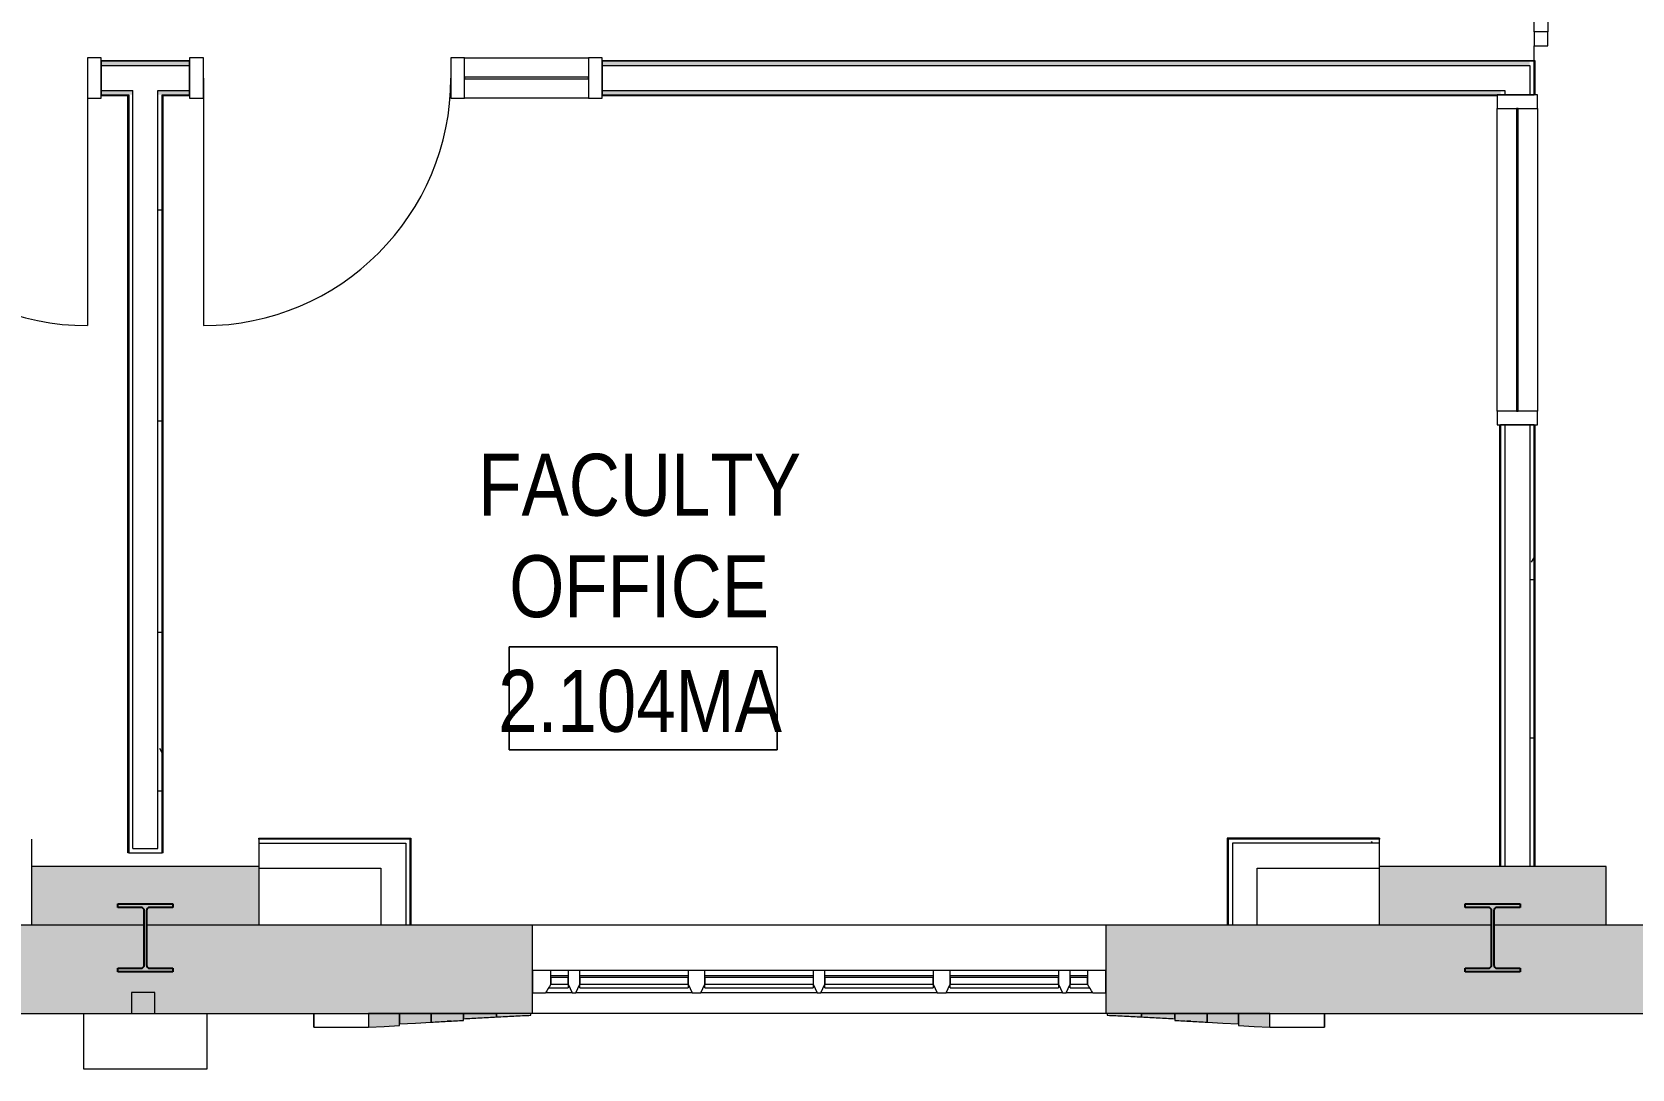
# Model space of a CAD drawing. Header units: inches. Extents: x -3598 to -1628, y -3458 to -206.
# Drawn here: x -2628.9 to -2396.1, y -969.7 to -819 of the extents above; entities that cross this region are included whole.
import ezdxf

# ---------------------------------------------------------------- set-up
doc = ezdxf.new("R2010")
doc.units = ezdxf.units.IN
doc.header["$MEASUREMENT"] = 0
for name, color, linetype, lineweight in [('A-AREA-IDEN', 2, 'Continuous', 9), ('A-DOOR', 31, 'Continuous', 13), ('A-FLOR', 192, 'Continuous', 13), ('A-GENM', 13, 'Continuous', 9), ('A-GLAZ-CURT', 52, 'Continuous', 13), ('A-GLAZ-CWMG', 51, 'Continuous', 13), ('A-WALL', 113, 'Continuous', 13), ('A-WALL-PATT', 111, 'Continuous', 13), ('I-WALL', 2, 'Continuous', 13), ('S-COLS', 52, 'Continuous', 13)]:
    doc.layers.add(name, color=color, linetype=linetype, lineweight=lineweight)
doc.styles.add('Arial Narrow', font='ARIALN.TTF', dxfattribs={"height": 9})
pattern_1 = [(0, (0, 0), (30.72, 7.68), [1.267, -21.773, 1.267, -21.773, -122.88]), (0, (0, 0), (30.72, 7.68), [-46.08, 1.267, -44.813, 1.267, -21.773, -53.76]), (0, (0, 0), (30.72, 7.68), [-115.2, 1.267, -14.093, 1.267, -37.133]), (120, (11.52, 3.84), (-22.011075, 22.7643), [1.267, -21.773, 1.267, -21.773, -122.88]), (120, (11.52, 3.84), (-22.011075, 22.7643), [-46.08, 1.267, -44.813, 1.267, -21.773, -53.76]), (120, (11.52, 3.84), (-22.011075, 22.7643), [-115.2, 1.267, -14.093, 1.267, -37.133]), (240, (15.36, 19.2), (-8.708925, -30.4443), [1.267, -21.773, 1.267, -21.773, -122.88]), (240, (15.36, 19.2), (-8.708925, -30.4443), [-46.08, 1.267, -44.813, 1.267, -21.773, -53.76]), (240, (15.36, 19.2), (-8.708925, -30.4443), [-115.2, 1.267, -14.093, 1.267, -37.133])]

# ---------------------------------------------------------------- blocks, each defined once
blk = doc.blocks.new('_STL - Column - W Shape - 2017v1 - W10x39-1573222-MEZZANINE - CAD')
at = {"layer": 'S-COLS'}
blk.add_hatch(color=130, dxfattribs=at).paths.add_polyline_path([(-4, -4.96), (3.99, -4.96), (3.99, -4.43), (0.66, -4.43), (0.31, -4.28), (0.16, -3.93), (0.16, 3.93), (0.31, 4.28), (0.66, 4.43), (3.99, 4.43), (3.99, 4.96), (-4, 4.96), (-4, 4.43), (-0.66, 4.43), (-0.31, 4.28), (-0.16, 3.93), (-0.16, -3.93), (-0.31, -4.28), (-0.66, -4.43), (-4, -4.43)], flags=0)
at = {"layer": 'S-COLS', "color": 253, "lineweight": 25}
for p, q in [((-4, 4.96), (3.99, 4.96)), ((-4, 4.43), (-4, 4.96)), ((3.99, 4.96), (3.99, 4.43)), ((-0.66, 4.43), (-4, 4.43)), ((-0.16, -3.93), (-0.16, 3.93)), ((0.16, 3.93), (0.16, -3.93)), ((3.99, 4.43), (0.66, 4.43)), ((-4, -4.96), (-4, -4.43)), ((-4, -4.43), (-0.66, -4.43)), ((0.66, -4.43), (3.99, -4.43)), ((3.99, -4.43), (3.99, -4.96)), ((3.99, -4.96), (-4, -4.96))]:
    blk.add_line(p, q, dxfattribs=at)
for centre, start, end in [((-0.66, 3.93), 360, 90), ((0.66, 3.93), 90, 180), ((-0.66, -3.93), 270, 360), ((0.66, -3.93), 180, 270)]:
    blk.add_arc(centre, 0.5, start, end, dxfattribs=at)
blk = doc.blocks.new('15830016-STRUCT_MARTINEZ-MOORE_CENTRAL_v2018_rvt-1-MEZZANINE - CAD')
at = {"color": 250, "lineweight": 13}
for p in [(-2612.4, -950.64), (-2416.4, -950.64)]:
    blk.add_blockref('_STL - Column - W Shape - 2017v1 - W10x39-1573222-MEZZANINE - CAD', p, dxfattribs=at)
blk = doc.blocks.new('ws121 - ws1-512051-MEZZANINE - CAD')
at = {"layer": 'A-WALL', "lineweight": 20}
h = blk.add_hatch(color=10, dxfattribs=at)
h.paths.add_polyline_path([(-2448.85, -963.64), (-2448.85, -961.64), (-2453.37, -961.64), (-2453.37, -963.39), (-2451.11, -963.52)], flags=0)
h.paths.add_polyline_path([(-2579.94, -963.64), (-2575.43, -963.39), (-2575.43, -961.64), (-2579.94, -961.64)], flags=0)
h = blk.add_hatch(color=10, dxfattribs=at)
h.paths.add_polyline_path([(-2453.37, -963.14), (-2453.37, -961.64), (-2457.96, -961.64), (-2457.96, -962.89), (-2455.67, -963.02)], flags=0)
h.paths.add_polyline_path([(-2575.43, -963.14), (-2570.83, -962.89), (-2570.83, -961.64), (-2575.43, -961.64)], flags=0)
h = blk.add_hatch(color=10, dxfattribs=at)
h.paths.add_polyline_path([(-2457.96, -962.89), (-2457.96, -961.64), (-2462.66, -961.64), (-2462.66, -962.64), (-2460.31, -962.76)], flags=0)
h.paths.add_polyline_path([(-2570.83, -962.89), (-2566.13, -962.64), (-2566.13, -961.64), (-2570.83, -961.64)], flags=0)
h = blk.add_hatch(color=10, dxfattribs=at)
h.paths.add_polyline_path([(-2462.66, -962.39), (-2462.66, -961.64), (-2467.48, -961.64), (-2467.48, -962.14), (-2465.07, -962.26)], flags=0)
h.paths.add_polyline_path([(-2566.13, -962.39), (-2561.31, -962.14), (-2561.31, -961.64), (-2566.13, -961.64)], flags=0)
h = blk.add_hatch(color=10, dxfattribs=at)
h.paths.add_polyline_path([(-2467.48, -962.14), (-2467.48, -961.64), (-2472.48, -961.64), (-2472.48, -961.89), (-2468.19, -962.11)], flags=0)
h.paths.add_polyline_path([(-2561.31, -962.14), (-2556.31, -961.89), (-2556.31, -961.64), (-2561.31, -961.64)], flags=0)
for p, q in [((-2587.9, -962.77), (-2587.9, -961.64)), ((-2587.9, -961.64), (-2587.9, -963.64)), ((-2587.9, -963.64), (-2587.9, -961.64)), ((-2575.43, -961.64), (-2579.94, -961.64)), ((-2579.94, -961.64), (-2579.94, -963.64)), ((-2575.43, -963.14), (-2575.43, -961.64)), ((-2570.83, -961.64), (-2575.43, -961.64)), ((-2575.43, -961.64), (-2575.43, -963.14)), ((-2575.43, -963.39), (-2575.43, -963.14)), ((-2570.83, -962.89), (-2570.83, -961.64)), ((-2566.13, -961.64), (-2570.83, -961.64)), ((-2570.83, -961.64), (-2570.83, -962.89)), ((-2567.9, -962.77), (-2568.48, -962.77)), ((-2566.13, -962.64), (-2566.13, -961.64)), ((-2561.31, -961.64), (-2566.13, -961.64)), ((-2566.13, -961.64), (-2566.13, -962.39)), ((-2561.31, -962.14), (-2561.31, -961.64)), ((-2556.31, -961.64), (-2561.31, -961.64)), ((-2561.31, -961.64), (-2561.31, -962.14)), ((-2556.31, -961.89), (-2556.31, -961.64)), ((-2472.48, -961.64), (-2472.48, -961.89)), ((-2467.48, -961.64), (-2472.48, -961.64)), ((-2467.48, -961.64), (-2467.48, -962.14)), ((-2462.66, -961.64), (-2467.48, -961.64)), ((-2467.48, -962.14), (-2467.48, -961.64)), ((-2462.66, -961.64), (-2462.66, -962.64)), ((-2457.96, -961.64), (-2462.66, -961.64)), ((-2462.66, -962.39), (-2462.66, -961.64)), ((-2460.31, -962.77), (-2460.9, -962.77)), ((-2457.96, -961.64), (-2457.96, -962.89)), ((-2453.37, -961.64), (-2457.96, -961.64)), ((-2457.96, -962.89), (-2457.96, -961.64)), ((-2453.37, -961.64), (-2453.37, -963.14)), ((-2448.85, -961.64), (-2453.37, -961.64)), ((-2453.37, -963.14), (-2453.37, -961.64)), ((-2453.37, -963.14), (-2453.37, -963.39)), ((-2448.85, -963.64), (-2448.85, -961.64)), ((-2440.9, -961.64), (-2440.9, -962.77)), ((-2440.9, -963.64), (-2440.9, -961.64)), ((-2440.9, -961.64), (-2440.9, -963.64)), ((-2587.9, -963.64), (-2579.94, -963.64)), ((-2448.85, -963.64), (-2440.9, -963.64))]:
    blk.add_line(p, q, dxfattribs=at)
at = {"layer": 'A-WALL', "lineweight": 20, "flags": 128}
for points in [[(-2579.94, -963.64), (-2577.68, -963.52), (-2575.43, -963.39)], [(-2575.43, -963.14), (-2573.13, -963.02), (-2570.83, -962.89)], [(-2457.96, -962.89), (-2455.67, -963.02), (-2453.37, -963.14)], [(-2453.37, -963.39), (-2451.11, -963.52), (-2448.85, -963.64)]]:
    blk.add_lwpolyline(points, dxfattribs=at)
at = {"layer": 'A-WALL', "lineweight": 20}
for points in [[(-2570.83, -962.89), (-2570.04, -962.85), (-2568.48, -962.76), (-2566.91, -962.68), (-2566.13, -962.64)], [(-2566.13, -962.39), (-2565.33, -962.35), (-2563.72, -962.26), (-2562.11, -962.18), (-2561.31, -962.14)], [(-2561.31, -962.14), (-2560.47, -962.1), (-2558.81, -962.01), (-2557.14, -961.93), (-2556.31, -961.89)], [(-2472.48, -961.89), (-2471.65, -961.93), (-2469.99, -962.01), (-2468.32, -962.1), (-2467.48, -962.14)], [(-2467.48, -962.14), (-2466.68, -962.18), (-2465.07, -962.26), (-2463.46, -962.35), (-2462.66, -962.39)], [(-2462.66, -962.64), (-2461.88, -962.68), (-2460.31, -962.76), (-2458.75, -962.85), (-2457.96, -962.89)]]:
    blk.add_open_spline(points, degree=3, dxfattribs=at)
blk = doc.blocks.new('System Panel - Winco Glass-V67-MEZZANINE - CAD')
at = {"layer": 'A-GLAZ-CURT', "lineweight": 20}
for p, q in [((4.72, 1), (2.2, 1)), ((2.2, 1), (2.2, 0)), ((2.2, 0), (4.72, 0)), ((4.72, 0), (4.72, 1))]:
    blk.add_line(p, q, dxfattribs=at)
blk = doc.blocks.new('System Panel - Winco Glass-V68-MEZZANINE - CAD')
at = {"layer": 'A-GLAZ-CURT', "lineweight": 20}
for p, q in [((7.89, 1), (-7.89, 1)), ((-7.89, 1), (-7.89, 0)), ((-7.89, 0), (7.89, 0)), ((7.89, 0), (7.89, 1))]:
    blk.add_line(p, q, dxfattribs=at)
blk = doc.blocks.new('System Panel - Winco Glass-V69-MEZZANINE - CAD')
at = {"layer": 'A-GLAZ-CURT', "lineweight": 20}
for p, q in [((7.89, 1), (-7.89, 1)), ((-7.89, 1), (-7.89, 0)), ((7.89, 0), (7.89, 1)), ((-7.89, 0), (7.89, 0))]:
    blk.add_line(p, q, dxfattribs=at)
blk = doc.blocks.new('System Panel - Winco Glass-V70-MEZZANINE - CAD')
at = {"layer": 'A-GLAZ-CURT', "lineweight": 20}
for p, q in [((7.89, 1), (-7.89, 1)), ((-7.89, 1), (-7.89, 0)), ((-7.89, 0), (7.89, 0)), ((7.89, 0), (7.89, 1))]:
    blk.add_line(p, q, dxfattribs=at)
blk = doc.blocks.new('System Panel - Winco Glass-V71-MEZZANINE - CAD')
at = {"layer": 'A-GLAZ-CURT', "lineweight": 20}
for p, q in [((7.89, 1), (-7.89, 1)), ((-7.89, 1), (-7.89, 0)), ((-7.89, 0), (7.89, 0)), ((7.89, 0), (7.89, 1))]:
    blk.add_line(p, q, dxfattribs=at)
blk = doc.blocks.new('System Panel - Winco Glass-V72-MEZZANINE - CAD')
at = {"layer": 'A-GLAZ-CURT', "lineweight": 20}
for p, q in [((-2.2, 1), (-4.72, 1)), ((-4.72, 1), (-4.72, 0)), ((-4.72, 0), (-2.2, 0)), ((-2.2, 0), (-2.2, 1))]:
    blk.add_line(p, q, dxfattribs=at)
blk = doc.blocks.new('Rectangular Mullion - Winco Accent Full_Left-Large-V73-MEZZANINE - CAD')
at = {"layer": 'A-GLAZ-CWMG', "lineweight": 20}
for p, q in [((-2472.68, -955.39), (-2475.36, -955.39)), ((-2475.36, -955.39), (-2475.36, -957.39)), ((-2472.68, -958.64), (-2472.68, -955.39)), ((-2474.6, -958.64), (-2472.68, -958.64))]:
    blk.add_line(p, q, dxfattribs=at)
blk.add_arc((-2819.88, -1169.09), 404.36, 31.3622, 31.5698, dxfattribs=at)
blk = doc.blocks.new('Rectangular Mullion - Winco Accent Full_Left-Large-V74-MEZZANINE - CAD')
at = {"layer": 'A-GLAZ-CWMG', "lineweight": 20}
for p, q in [((-2553.43, -955.39), (-2556.11, -955.39)), ((-2556.11, -955.39), (-2556.11, -958.64)), ((-2553.43, -957.39), (-2553.43, -955.39)), ((-2556.11, -958.64), (-2554.19, -958.64))]:
    blk.add_line(p, q, dxfattribs=at)
blk.add_arc((-2208.91, -1169.09), 404.36, 148.4302, 148.6378, dxfattribs=at)
blk = doc.blocks.new('Rectangular Mullion - Winco Accent Full_Right-Large-V75-MEZZANINE - CAD')
at = {"layer": 'A-GLAZ-CWMG', "lineweight": 9}
for p, q in [((-2479.57, -955.39), (-2495.34, -955.39)), ((-2478.99, -958.64), (-2495.93, -958.64))]:
    blk.add_line(p, q, dxfattribs=at)
blk = doc.blocks.new('Rectangular Mullion - Winco Accent Full_Right-Large-V76-MEZZANINE - CAD')
at = {"layer": 'A-GLAZ-CWMG', "lineweight": 9}
for p, q in [((-2475.36, -955.39), (-2477.89, -955.39)), ((-2474.6, -958.64), (-2478.47, -958.64))]:
    blk.add_line(p, q, dxfattribs=at)
blk = doc.blocks.new('Rectangular Mullion - Winco Accent Full_Right-Large-V77-MEZZANINE - CAD')
at = {"layer": 'A-GLAZ-CWMG', "lineweight": 9}
for p, q in [((-2533.45, -955.39), (-2549.22, -955.39)), ((-2532.86, -958.64), (-2549.8, -958.64))]:
    blk.add_line(p, q, dxfattribs=at)
blk = doc.blocks.new('Rectangular Mullion - Winco Accent Full_Right-Large-V78-MEZZANINE - CAD')
at = {"layer": 'A-GLAZ-CWMG', "lineweight": 9}
for p, q in [((-2550.91, -955.39), (-2553.43, -955.39)), ((-2550.32, -958.64), (-2554.19, -958.64))]:
    blk.add_line(p, q, dxfattribs=at)
blk = doc.blocks.new('Rectangular Mullion - Winco Accent Full-V79-MEZZANINE - CAD')
at = {"layer": 'A-GLAZ-CWMG', "lineweight": 20}
for p, q in [((-0.84, 0), (-0.26, 1.25)), ((-0.84, -2), (-0.84, 0)), ((-0.26, 1.25), (0.26, 1.25)), ((0.26, 1.25), (0.84, 0)), ((0.84, 0), (0.84, -2)), ((0.84, -2), (-0.84, -2))]:
    blk.add_line(p, q, dxfattribs=at)
blk = doc.blocks.new('Rectangular Mullion - Winco Accent Full-Large-V80-MEZZANINE - CAD')
at = {"layer": 'A-GLAZ-CWMG', "lineweight": 20}
for p, q in [((-1.22, 0), (-0.64, 1.25)), ((-1.22, -2), (-1.22, 0)), ((-0.64, 1.25), (0.64, 1.25)), ((0.64, 1.25), (1.22, 0)), ((1.22, 0), (1.22, -2)), ((1.22, -2), (-1.22, -2))]:
    blk.add_line(p, q, dxfattribs=at)
blk = doc.blocks.new('Rectangular Mullion - Winco Accent Full-V81-MEZZANINE - CAD')
at = {"layer": 'A-GLAZ-CWMG', "lineweight": 20}
for p, q in [((-0.84, 0), (-0.26, 1.25)), ((-0.84, -2), (-0.84, 0)), ((-0.26, 1.25), (0.26, 1.25)), ((0.26, 1.25), (0.84, 0)), ((0.84, 0), (0.84, -2)), ((0.84, -2), (-0.84, -2))]:
    blk.add_line(p, q, dxfattribs=at)
blk = doc.blocks.new('Rectangular Mullion - Winco Accent Full-Large-V82-MEZZANINE - CAD')
at = {"layer": 'A-GLAZ-CWMG', "lineweight": 20}
for p, q in [((-1.22, 0), (-0.64, 1.25)), ((-1.22, -2), (-1.22, 0)), ((-0.64, 1.25), (0.64, 1.25)), ((0.64, 1.25), (1.22, 0)), ((1.22, 0), (1.22, -2)), ((1.22, -2), (-1.22, -2))]:
    blk.add_line(p, q, dxfattribs=at)
blk = doc.blocks.new('Rectangular Mullion - Winco Accent Full-V83-MEZZANINE - CAD')
at = {"layer": 'A-GLAZ-CWMG', "lineweight": 20}
for p, q in [((-0.84, 0), (-0.26, 1.25)), ((-0.84, -2), (-0.84, 0)), ((-0.26, 1.25), (0.26, 1.25)), ((0.26, 1.25), (0.84, 0)), ((0.84, 0), (0.84, -2)), ((0.84, -2), (-0.84, -2))]:
    blk.add_line(p, q, dxfattribs=at)
blk = doc.blocks.new('Rectangular Mullion - Winco Accent Half-V84-MEZZANINE - CAD')
at = {"layer": 'A-GLAZ-CWMG', "lineweight": 9}
for p, q in [((-2479.57, -956.14), (-2495.34, -956.14)), ((-2495.34, -957.89), (-2495.34, -957.39)), ((-2495.34, -957.89), (-2479.57, -957.89)), ((-2479.57, -957.39), (-2479.57, -957.89))]:
    blk.add_line(p, q, dxfattribs=at)
blk = doc.blocks.new('Rectangular Mullion - Winco Accent Half-V85-MEZZANINE - CAD')
at = {"layer": 'A-GLAZ-CWMG', "lineweight": 9}
for p, q in [((-2475.36, -956.14), (-2477.89, -956.14)), ((-2477.89, -957.89), (-2477.89, -957.39)), ((-2477.89, -957.89), (-2475.06, -957.89))]:
    blk.add_line(p, q, dxfattribs=at)
blk = doc.blocks.new('Rectangular Mullion - Winco Accent Half-V86-MEZZANINE - CAD')
at = {"layer": 'A-GLAZ-CWMG', "lineweight": 9}
for p, q in [((-2550.91, -956.14), (-2553.43, -956.14)), ((-2553.73, -957.89), (-2550.91, -957.89)), ((-2550.91, -957.39), (-2550.91, -957.89))]:
    blk.add_line(p, q, dxfattribs=at)
blk = doc.blocks.new('Basic Wall _ B3-4 7_8_-BSALS - ___-3567867-MEZZANINE - CAD')
at = {"layer": 'I-WALL', "lineweight": 20}
blk.add_line((-2415.4, -876.08), (-2415.4, -940.27), dxfattribs=at)
blk = doc.blocks.new('Basic Wall _ B3-4 7_8_-BSALS - ___-3567866-MEZZANINE - CAD')
at = {"layer": 'I-WALL', "lineweight": 20}
for p, q in [((-2410.4, -823.2), (-2410.27, -823.08)), ((-2410.27, -823.08), (-2410.27, -828.08)), ((-2410.27, -876.08), (-2410.27, -940.27))]:
    blk.add_line(p, q, dxfattribs=at)
blk = doc.blocks.new('Basic Wall _ B3-4 7_8_-BSALS - ___-3567869-MEZZANINE - CAD')
at = {"layer": 'I-WALL', "lineweight": 20}
for p, q in [((-2618.83, -823.08), (-2605.96, -823.08)), ((-2545.96, -823.08), (-2410.27, -823.08)), ((-2410.27, -823.08), (-2410.4, -823.2))]:
    blk.add_line(p, q, dxfattribs=at)
blk = doc.blocks.new('Basic Wall _ B3-4 7_8_-BSALS - ___-3567868-MEZZANINE - CAD')
at = {"layer": 'I-WALL', "lineweight": 20}
for p, q in [((-2618.83, -828.2), (-2614.96, -828.2)), ((-2609.83, -828.2), (-2605.96, -828.2)), ((-2545.96, -828.2), (-2415.77, -828.2))]:
    blk.add_line(p, q, dxfattribs=at)
blk = doc.blocks.new('Basic Wall _ B3-4 7_8_-BSALS - ___-3567875-MEZZANINE - CAD')
at = {"layer": 'I-WALL', "lineweight": 20}
for p, q in [((-2614.96, -938.27), (-2614.96, -828.2)), ((-2614.83, -938.27), (-2614.96, -938.27))]:
    blk.add_line(p, q, dxfattribs=at)
blk = doc.blocks.new('Basic Wall _ B3-4 7_8_-BSALS - ___-3567874-MEZZANINE - CAD')
at = {"layer": 'I-WALL', "lineweight": 20}
for q in [(-2609.83, -828.2), (-2609.96, -938.27)]:
    blk.add_line((-2609.83, -938.27), q, dxfattribs=at)
blk = doc.blocks.new('Door-J1_4-Curtain_Wall-_only works in CW_-BSALS1 - Door-J1_4-Wide_Stile-BSALS 2-2172157-MEZZANINE - CAD')
at = {"layer": 'A-DOOR', "lineweight": 20}
blk.add_line((18, 0), (18, -36), dxfattribs=at)
at = {"layer": 'A-DOOR', "lineweight": 9}
blk.add_arc((18, 0), 36, 180, 270, dxfattribs=at)
blk = doc.blocks.new('Door-J1_4-Curtain_Wall-_only works in CW_-BSALS1 - Door-J1_4-Wide_Stile-BSALS 2-2172158-MEZZANINE - CAD')
at = {"layer": 'A-DOOR', "lineweight": 20}
blk.add_line((18, 0), (18, 36), dxfattribs=at)
at = {"layer": 'A-DOOR', "lineweight": 9}
blk.add_arc((18, 0), 36, 90, 180, dxfattribs=at)
blk = doc.blocks.new('Rectangular Mullion - 2 x 6 interior mullion-3182216-MEZZANINE - CAD')
at = {"layer": 'A-GLAZ-CWMG', "lineweight": 20}
for p, q in [((-2, 2.9375), (0, 2.9375)), ((-2, -2.9375), (-2, 2.9375)), ((0, 2.9375), (0, -2.9375)), ((0, -2.9375), (-2, -2.9375))]:
    blk.add_line(p, q, dxfattribs=at)
blk = doc.blocks.new('System Panel - interior glazed panels-383872-MEZZANINE - CAD')
at = {"layer": 'A-GLAZ-CURT', "lineweight": 20}
for p, q in [((9, 0.125), (-9, 0.125)), ((-9, 0.125), (-9, -0.125)), ((9, -0.125), (9, 0.125)), ((-9, -0.125), (9, -0.125))]:
    blk.add_line(p, q, dxfattribs=at)
blk = doc.blocks.new('Rectangular Mullion - 2 x 6 interior mullion-3183616-MEZZANINE - CAD')
at = {"layer": 'A-GLAZ-CWMG', "lineweight": 20}
for p, q in [((-2, 2.9375), (0, 2.9375)), ((-2, -2.9375), (-2, 2.9375)), ((0, 2.9375), (0, -2.9375)), ((0, -2.9375), (-2, -2.9375))]:
    blk.add_line(p, q, dxfattribs=at)
blk = doc.blocks.new('Rectangular Mullion - 2 x 6 interior mullion-2743973-MEZZANINE - CAD')
at = {"layer": 'A-GLAZ-CWMG', "lineweight": 20}
for p, q in [((-1, 2.9375), (1, 2.9375)), ((-1, -2.9375), (-1, 2.9375)), ((1, 2.9375), (1, -2.9375)), ((1, -2.9375), (-1, -2.9375))]:
    blk.add_line(p, q, dxfattribs=at)
blk = doc.blocks.new('Rectangular Mullion - 6 x 6 interior mullion-384482-MEZZANINE - CAD')
at = {"layer": 'A-GLAZ-CWMG', "lineweight": 9}
for p, q in [((-2565.96, -822.7), (-2547.96, -822.7)), ((-2547.96, -828.58), (-2565.96, -828.58))]:
    blk.add_line(p, q, dxfattribs=at)
blk = doc.blocks.new('Rectangular Mullion - 1_ H Guardrail Cap _mesh_-4067312-MEZZANINE - CAD')
at = {"layer": 'A-GLAZ-CWMG', "lineweight": 9}
for p, q in [((-2410.4, -774.95), (-2408.4, -774.95)), ((-2410.4, -818.95), (-2410.4, -774.95)), ((-2408.4, -774.95), (-2408.4, -818.95)), ((-2408.4, -818.95), (-2410.4, -818.95))]:
    blk.add_line(p, q, dxfattribs=at)
blk = doc.blocks.new('Rectangular Mullion - Tube 2x2-4067280-MEZZANINE - CAD')
at = {"layer": 'A-GLAZ-CWMG', "lineweight": 9}
for p, q in [((-2, -2), (-2, 0)), ((-2, 0), (0, 0)), ((0, -2), (-2, -2)), ((0, 0), (0, -2))]:
    blk.add_line(p, q, dxfattribs=at)
blk = doc.blocks.new('Rectangular Mullion - 2 x 6 interior mullion-2709133-MEZZANINE - CAD')
at = {"layer": 'A-GLAZ-CWMG', "lineweight": 20}
for p, q in [((0, 2.9375), (-2, 2.9375)), ((-2, 2.9375), (-2, -2.9375)), ((0, -2.9375), (0, 2.9375)), ((-2, -2.9375), (0, -2.9375))]:
    blk.add_line(p, q, dxfattribs=at)
blk = doc.blocks.new('Basic Wall _ A3-4 1_4_-BSALS - ___-3569807-MEZZANINE - CAD')
at = {"layer": 'I-WALL', "lineweight": 20}
for p, q in [((-2454.9, -936.27), (-2455.02, -936.14)), ((-2432.9, -936.14), (-2455.02, -936.14)), ((-2432.9, -936.14), (-2432.9, -936.27))]:
    blk.add_line(p, q, dxfattribs=at)
blk = doc.blocks.new('Basic Wall _ A3-4 1_4_-BSALS - ___-3569808-MEZZANINE - CAD')
at = {"layer": 'I-WALL', "lineweight": 20}
for q in [(-2454.9, -936.27), (-2455.02, -948.77)]:
    blk.add_line((-2455.02, -936.14), q, dxfattribs=at)
blk = doc.blocks.new('Basic Wall _ A3-4 1_4_-BSALS - ___-3569809-MEZZANINE - CAD')
at = {"layer": 'I-WALL', "lineweight": 20}
for p, q in [((-2595.9, -936.27), (-2595.9, -936.14)), ((-2595.9, -936.14), (-2573.77, -936.14)), ((-2573.77, -936.14), (-2573.9, -936.27))]:
    blk.add_line(p, q, dxfattribs=at)
blk = doc.blocks.new('Basic Wall _ A3-4 1_4_-BSALS - ___-3569810-MEZZANINE - CAD')
at = {"layer": 'I-WALL', "lineweight": 20}
for p, q in [((-2573.9, -936.27), (-2573.77, -936.14)), ((-2573.77, -936.14), (-2573.77, -948.77))]:
    blk.add_line(p, q, dxfattribs=at)
blk = doc.blocks.new('System Panel - interior glazed panels-V150-MEZZANINE - CAD')
at = {"layer": 'A-GLAZ-CURT', "lineweight": 20}
for p, q in [((22, 0.125), (-22, 0.125)), ((-22, 0.125), (-22, -0.125)), ((22, -0.125), (22, 0.125)), ((-22, -0.125), (22, -0.125))]:
    blk.add_line(p, q, dxfattribs=at)
blk = doc.blocks.new('Rectangular Mullion - 2 x 6 interior mullion-V151-MEZZANINE - CAD')
at = {"layer": 'A-GLAZ-CWMG', "lineweight": 20}
for p, q in [((-2, 2.9375), (0, 2.9375)), ((-2, -2.9375), (-2, 2.9375)), ((0, 2.9375), (0, -2.9375)), ((0, -2.9375), (-2, -2.9375))]:
    blk.add_line(p, q, dxfattribs=at)
blk = doc.blocks.new('Rectangular Mullion - 2 x 6 interior mullion-V152-MEZZANINE - CAD')
at = {"layer": 'A-GLAZ-CWMG', "lineweight": 9}
for p, q in [((-2415.77, -874.08), (-2415.77, -830.08)), ((-2409.9, -830.08), (-2409.9, -874.08))]:
    blk.add_line(p, q, dxfattribs=at)
blk = doc.blocks.new('Rectangular Mullion - 2 x 6 interior mullion-V153-MEZZANINE - CAD')
at = {"layer": 'A-GLAZ-CWMG', "lineweight": 20}
for p, q in [((0, 2.9375), (-2, 2.9375)), ((-2, 2.9375), (-2, -2.9375)), ((0, -2.9375), (0, 2.9375)), ((-2, -2.9375), (0, -2.9375))]:
    blk.add_line(p, q, dxfattribs=at)
blk = doc.blocks.new('Gutter Catch - Gutter Catch-3952350-MEZZANINE - CAD')
at = {"layer": 'A-GENM'}
for p, q in [((9, 14.5), (-9, 14.5)), ((-9, 14.5), (-9, 6.5)), ((9, 6.5), (9, 14.5)), ((-9, 6.5), (9, 6.5))]:
    blk.add_line(p, q, dxfattribs=at)
blk = doc.blocks.new('Down Spouts3 - Down Spouts-4005655-MEZZANINE - CAD')
at = {"layer": 'A-GENM'}
h = blk.add_hatch(color=90, dxfattribs=at)
h.paths.add_polyline_path([(-1826.4, -961.7), (-1826.4, -958.58), (-1830.4, -958.58), (-1830.4, -961.7), (-1829.51, -961.7)], flags=0)
h.paths.add_polyline_path([(-2614.4, -961.7), (-2611.02, -961.7), (-2611.02, -958.58), (-2614.4, -958.58)], flags=0)
for p, q in [((-2611.02, -958.58), (-2614.4, -958.58)), ((-2614.4, -958.58), (-2614.4, -961.7)), ((-2611.02, -961.7), (-2611.02, -958.58))]:
    blk.add_line(p, q, dxfattribs=at)
blk = doc.blocks.new('Room Tag- BSALS - Room Tag-28050-MEZZANINE - CAD')
at = {"layer": 'A-AREA-IDEN'}
for p, q in [((-0.203125, -0.171875), (-0.203125, -0.015625)), ((-0.203125, -0.015625), (0.203125, -0.015625)), ((0.203125, -0.015625), (-0.203125, -0.015625)), ((-0.203125, -0.015625), (-0.203125, -0.171875)), ((0.203125, -0.015625), (0.203125, -0.171875)), ((0.203125, -0.171875), (0.203125, -0.015625)), ((0.203125, -0.171875), (-0.203125, -0.171875)), ((-0.203125, -0.171875), (0.203125, -0.171875))]:
    blk.add_line(p, q, dxfattribs=at)

msp = doc.modelspace()

# ---------------------------------------------------------------- hatches: boundary and pattern name
at = {"layer": 'A-WALL-PATT', "lineweight": 9}
h = msp.add_hatch(dxfattribs=at)
h.set_pattern_fill('FP_4', color=256, style=0, pattern_type=2)
h.set_pattern_definition(pattern_1)
h.paths.add_polyline_path([(-2414.65, -823.83), (-2411.02, -823.83), (-2411.02, -823.2), (-2545.96, -823.2), (-2545.96, -823.83), (-2415.27, -823.83)], flags=0)
h.paths.add_polyline_path([(-2605.96, -823.83), (-2605.96, -823.2), (-2618.83, -823.2), (-2618.83, -823.83)], flags=0)
h.paths.add_polyline_path([(-2678.83, -823.83), (-2678.83, -823.2), (-2813.96, -823.2), (-2813.96, -823.83), (-2793.44, -823.83)], flags=0)
h.paths.add_polyline_path([(-2873.96, -823.83), (-2873.96, -823.2), (-2877.52, -823.2), (-2877.52, -823.83)], flags=0)
h.paths.add_polyline_path([(-2881.15, -823.83), (-2881.15, -823.2), (-3002.58, -823.2), (-3002.58, -823.83), (-2917.35, -823.83)], flags=0)
h.paths.add_polyline_path([(-3006.21, -823.83), (-3006.21, -823.2), (-3127.65, -823.2), (-3127.65, -823.83), (-3041.25, -823.83)], flags=0)
h.paths.add_polyline_path([(-3131.27, -823.83), (-3131.27, -823.2), (-3138.33, -823.2), (-3138.33, -823.83)], flags=0)
h.paths.add_polyline_path([(-3206.4, -823.83), (-3198.33, -823.83), (-3198.33, -823.2), (-3206.4, -823.2)], flags=0)
h = msp.add_hatch(dxfattribs=at)
h.set_pattern_fill('FP_4', color=256, style=0, pattern_type=2)
h.set_pattern_definition(pattern_1)
h.paths.add_polyline_path([(-2410.4, -940.27), (-2410.4, -876.08), (-2411.02, -876.08), (-2411.02, -940.27)], flags=0)
h.paths.add_polyline_path([(-2410.4, -828.08), (-2410.4, -823.2), (-2411.02, -823.2), (-2411.02, -828.08)], flags=0)
h = msp.add_hatch(dxfattribs=at)
h.set_pattern_fill('FP_4', color=256, style=0, pattern_type=2)
h.set_pattern_definition(pattern_1)
h.paths.add_polyline_path([(-2415.27, -828.08), (-2415.27, -827.45), (-2545.96, -827.45), (-2545.96, -828.08), (-2421.72, -828.08)], flags=0)
h.paths.add_polyline_path([(-2609.96, -828.08), (-2605.96, -828.08), (-2605.96, -827.45), (-2610.58, -827.45), (-2610.58, -828.08)], flags=0)
h.paths.add_polyline_path([(-2614.21, -828.08), (-2614.21, -827.45), (-2618.83, -827.45), (-2618.83, -828.08), (-2614.83, -828.08)], flags=0)
h.paths.add_polyline_path([(-2678.83, -828.08), (-2678.83, -827.45), (-2806.58, -827.45), (-2806.58, -828.08), (-2793.44, -828.08)], flags=0)
h.paths.add_polyline_path([(-2810.21, -828.08), (-2810.21, -827.45), (-2813.96, -827.45), (-2813.96, -828.08), (-2810.83, -828.08)], flags=0)
h.paths.add_polyline_path([(-2873.96, -828.08), (-2873.96, -827.45), (-3002.58, -827.45), (-3002.58, -828.08), (-2917.35, -828.08)], flags=0)
h.paths.add_polyline_path([(-3006.21, -828.08), (-3006.21, -827.45), (-3138.33, -827.45), (-3138.33, -828.08), (-3006.83, -828.08)], flags=0)
h.paths.add_polyline_path([(-3202.15, -828.08), (-3198.33, -828.08), (-3198.33, -827.45), (-3202.15, -827.45)], flags=0)
h = msp.add_hatch(dxfattribs=at)
h.set_pattern_fill('FP_4', color=256, style=0, pattern_type=2)
h.set_pattern_definition(pattern_1)
h.paths.add_polyline_path([(-2609.96, -938.27), (-2609.96, -828.08), (-2610.58, -828.08), (-2610.58, -937.64), (-2614.21, -937.64), (-2614.21, -938.27), (-2610.58, -938.27)], flags=0)
h = msp.add_hatch(dxfattribs=at)
h.set_pattern_fill('FP_4', color=256, style=0, pattern_type=2)
h.set_pattern_definition(pattern_1)
h.paths.add_polyline_path([(-2432.9, -936.89), (-2432.9, -936.27), (-2454.27, -936.27), (-2454.27, -936.89), (-2450.65, -936.89)], flags=0)
at = {"layer": 'A-WALL-PATT', "lineweight": 20}
for points in [[(-2608.4, -948.77), (-2595.9, -948.77), (-2595.9, -940.27), (-2628.9, -940.27), (-2628.9, -948.77), (-2612.56, -948.77), (-2612.56, -946.71), (-2612.7, -946.36), (-2613.06, -946.21), (-2616.39, -946.21), (-2616.39, -945.68), (-2608.4, -945.68), (-2608.4, -946.21), (-2611.74, -946.21), (-2612.09, -946.36), (-2612.24, -946.71), (-2612.24, -948.77), (-2612.09, -948.77)], [(-2432.9, -948.77), (-2416.56, -948.77), (-2416.56, -946.71), (-2416.7, -946.36), (-2417.06, -946.21), (-2420.39, -946.21), (-2420.39, -945.68), (-2412.4, -945.68), (-2412.4, -946.21), (-2415.74, -946.21), (-2416.09, -946.36), (-2416.24, -946.71), (-2416.24, -948.77), (-2399.9, -948.77), (-2399.9, -940.27), (-2432.9, -940.27)]]:
    msp.add_hatch(color=10, dxfattribs=at).paths.add_polyline_path(points, flags=0)
h = msp.add_hatch(color=10, dxfattribs=at)
h.paths.add_polyline_path([(-3133.52, -961.64), (-3075.28, -961.64), (-3075.28, -950.42), (-3053.28, -950.42), (-3053.28, -961.64), (-2752.11, -961.64), (-2752.11, -948.77), (-2808.24, -948.77), (-2808.24, -954.57), (-2808.09, -954.92), (-2807.74, -955.07), (-2804.4, -955.07), (-2804.4, -955.6), (-2812.39, -955.6), (-2812.39, -955.07), (-2809.06, -955.07), (-2808.7, -954.92), (-2808.56, -954.57), (-2808.56, -948.77), (-3004.24, -948.77), (-3004.24, -954.57), (-3004.06, -954.94), (-3003.74, -955.07), (-3000.4, -955.11), (-3000.4, -955.6), (-3008.39, -955.6), (-3008.39, -955.07), (-3005.06, -955.07), (-3004.69, -954.91), (-3004.56, -954.57), (-3004.56, -948.77), (-3133.52, -948.77)], flags=0)
h.paths.add_polyline_path([(-1647.27, -961.64), (-1647.27, -948.77), (-1828.24, -948.77), (-1828.24, -954.57), (-1828.09, -954.92), (-1827.74, -955.07), (-1824.4, -955.07), (-1824.4, -955.6), (-1832.39, -955.6), (-1832.39, -955.07), (-1829.06, -955.07), (-1828.7, -954.92), (-1828.56, -954.57), (-1828.56, -948.77), (-1884.68, -948.77), (-1884.68, -961.64), (-1678.29, -961.64)], flags=0)
h.paths.add_polyline_path([(-2576.61, -961.64), (-2556.11, -961.64), (-2556.11, -948.77), (-2612.24, -948.77), (-2612.24, -954.57), (-2612.09, -954.92), (-2611.74, -955.07), (-2608.4, -955.07), (-2608.4, -955.6), (-2616.39, -955.6), (-2616.39, -955.07), (-2613.06, -955.07), (-2612.7, -954.92), (-2612.56, -954.57), (-2612.56, -948.77), (-2668.68, -948.77), (-2668.68, -961.64), (-2592.09, -961.64)], flags=0)
h.paths.add_polyline_path([(-2472.68, -961.64), (-2360.11, -961.64), (-2360.11, -948.77), (-2416.24, -948.77), (-2416.24, -954.57), (-2416.09, -954.92), (-2415.74, -955.07), (-2412.4, -955.07), (-2412.4, -955.6), (-2420.39, -955.6), (-2420.39, -955.07), (-2417.06, -955.07), (-2416.7, -954.92), (-2416.56, -954.57), (-2416.56, -948.77), (-2472.68, -948.77), (-2472.68, -953.38)], flags=0)
h.paths.add_polyline_path([(-2276.68, -961.64), (-2164.11, -961.64), (-2164.11, -948.77), (-2220.24, -948.77), (-2220.24, -954.57), (-2220.09, -954.92), (-2219.74, -955.07), (-2216.4, -955.07), (-2216.4, -955.6), (-2224.39, -955.6), (-2224.39, -955.07), (-2221.06, -955.07), (-2220.7, -954.92), (-2220.56, -954.57), (-2220.56, -948.77), (-2276.68, -948.77), (-2276.68, -953.38)], flags=0)
h.paths.add_polyline_path([(-1968.11, -961.64), (-1968.11, -948.77), (-2024.24, -948.77), (-2024.24, -954.57), (-2024.09, -954.92), (-2023.74, -955.07), (-2020.4, -955.07), (-2020.4, -955.6), (-2028.39, -955.6), (-2028.39, -955.07), (-2025.06, -955.07), (-2024.7, -954.92), (-2024.56, -954.57), (-2024.56, -948.77), (-2080.68, -948.77), (-2080.68, -961.64), (-1972.57, -961.64)], flags=0)

# ---------------------------------------------------------------- linework, layer by layer
at = {"layer": 'A-FLOR', "lineweight": 20}
msp.add_line((-2410.4, -823.08), (-2410.4, -820.95), dxfattribs=at)
at = {"layer": 'A-WALL'}
for p, q in [((-2618.83, -823.83), (-2605.96, -823.83)), ((-2545.96, -823.83), (-2411.02, -823.83)), ((-2411.02, -823.83), (-2411.02, -828.08)), ((-2618.83, -827.45), (-2614.21, -827.45)), ((-2614.21, -937.64), (-2614.21, -827.45)), ((-2610.58, -827.45), (-2605.96, -827.45)), ((-2610.58, -937.64), (-2610.58, -827.45)), ((-2545.96, -827.45), (-2414.65, -827.45)), ((-2414.65, -827.45), (-2414.65, -828.08)), ((-2414.65, -876.08), (-2414.65, -940.27)), ((-2411.02, -876.08), (-2411.02, -940.27)), ((-2614.21, -937.64), (-2610.58, -937.64)), ((-2595.9, -936.89), (-2574.52, -936.89)), ((-2574.52, -936.89), (-2574.52, -948.77)), ((-2432.9, -936.89), (-2454.27, -936.89)), ((-2454.27, -936.89), (-2454.27, -948.77))]:
    msp.add_line(p, q, dxfattribs=at)
at = {"layer": 'A-WALL', "lineweight": 20}
for p, q in [((-2791.9, -948.77), (-2628.9, -948.77)), ((-2595.9, -948.77), (-2432.9, -948.77)), ((-2556.11, -961.64), (-2556.11, -948.77)), ((-2472.68, -948.77), (-2472.68, -961.64)), ((-2399.9, -948.77), (-2220.56, -948.77)), ((-2644.85, -961.64), (-2579.94, -961.64)), ((-2579.94, -961.64), (-2575.43, -961.64)), ((-2575.43, -961.64), (-2566.13, -961.64)), ((-2566.13, -961.64), (-2561.31, -961.64)), ((-2467.48, -961.64), (-2561.31, -961.64)), ((-2467.48, -961.64), (-2462.66, -961.64)), ((-2462.66, -961.64), (-2453.37, -961.64)), ((-2453.37, -961.64), (-2448.85, -961.64)), ((-2448.85, -961.64), (-2383.94, -961.64))]:
    msp.add_line(p, q, dxfattribs=at)
at = {"layer": 'I-WALL', "lineweight": 20}
for p, q in [((-2605.96, -823.2), (-2618.83, -823.2)), ((-2618.83, -823.2), (-2618.83, -828.08)), ((-2605.96, -828.08), (-2605.96, -823.2)), ((-2410.4, -823.2), (-2545.96, -823.2)), ((-2545.96, -823.2), (-2545.96, -828.08)), ((-2410.4, -828.08), (-2410.4, -823.2)), ((-2618.83, -828.08), (-2614.83, -828.08)), ((-2614.83, -828.08), (-2614.83, -938.27)), ((-2609.96, -828.08), (-2605.96, -828.08)), ((-2609.96, -938.27), (-2609.96, -828.08)), ((-2545.96, -828.08), (-2410.4, -828.08)), ((-2410.4, -876.08), (-2415.27, -876.08)), ((-2415.27, -876.08), (-2415.27, -940.27)), ((-2410.4, -940.27), (-2410.4, -876.08)), ((-2628.9, -948.77), (-2628.9, -936.27)), ((-2573.9, -936.27), (-2595.9, -936.27)), ((-2595.9, -936.27), (-2595.9, -948.77)), ((-2573.9, -948.77), (-2573.9, -936.27)), ((-2432.9, -936.27), (-2454.9, -936.27)), ((-2454.9, -936.27), (-2454.9, -948.77)), ((-2432.9, -948.77), (-2432.9, -936.27)), ((-2595.9, -940.27), (-2628.9, -940.27)), ((-2614.83, -938.27), (-2609.96, -938.27)), ((-2399.9, -940.27), (-2432.9, -940.27)), ((-2399.9, -948.77), (-2399.9, -940.27)), ((-2595.9, -940.52), (-2578.15, -940.52)), ((-2578.15, -940.52), (-2578.15, -948.77)), ((-2450.65, -940.52), (-2432.9, -940.52)), ((-2450.65, -948.77), (-2450.65, -940.52)), ((-2628.9, -948.77), (-2612.56, -948.77)), ((-2612.24, -948.77), (-2595.9, -948.77)), ((-2432.9, -948.77), (-2416.56, -948.77)), ((-2416.24, -948.77), (-2399.9, -948.77))]:
    msp.add_line(p, q, dxfattribs=at)

# ---------------------------------------------------------------- block references
at = {"lineweight": 5}
msp.add_blockref('15830016-STRUCT_MARTINEZ-MOORE_CENTRAL_v2018_rvt-1-MEZZANINE - CAD', (0, 0), dxfattribs=at)
at = {"layer": 'A-AREA-IDEN', "xscale": 95.99999999999994, "yscale": 95.99999999999994, "zscale": 95.99999999999994}
msp.add_blockref('Room Tag- BSALS - Room Tag-28050-MEZZANINE - CAD', (-2539.99, -906.82), dxfattribs=at)
at = {"layer": 'A-DOOR', "lineweight": 20}
msp.add_blockref('Door-J1_4-Curtain_Wall-_only works in CW_-BSALS1 - Door-J1_4-Wide_Stile-BSALS 2-2172157-MEZZANINE - CAD', (-2638.83, -825.64), dxfattribs=at)
at = {"layer": 'A-DOOR', "lineweight": 20, "rotation": 180}
msp.add_blockref('Door-J1_4-Curtain_Wall-_only works in CW_-BSALS1 - Door-J1_4-Wide_Stile-BSALS 2-2172158-MEZZANINE - CAD', (-2585.96, -825.64), dxfattribs=at)
at = {"layer": 'A-GENM'}
msp.add_blockref('Down Spouts3 - Down Spouts-4005655-MEZZANINE - CAD', (0, 0), dxfattribs=at)
at = {"layer": 'A-GENM', "rotation": 180}
msp.add_blockref('Gutter Catch - Gutter Catch-3952350-MEZZANINE - CAD', (-2612.4, -955.2), dxfattribs=at)
at = {"layer": 'A-GLAZ-CURT', "lineweight": 9}
for name, p, rotation in [('System Panel - interior glazed panels-383872-MEZZANINE - CAD', (-2556.96, -825.64), 180), ('System Panel - interior glazed panels-V150-MEZZANINE - CAD', (-2412.83, -852.08), 89.99999999999892)]:
    msp.add_blockref(name, p, dxfattribs=dict(at, rotation=rotation))
for name, p in [('System Panel - Winco Glass-V67-MEZZANINE - CAD', (-2555.63, -957.39)), ('System Panel - Winco Glass-V68-MEZZANINE - CAD', (-2541.33, -957.39)), ('System Panel - Winco Glass-V69-MEZZANINE - CAD', (-2523.12, -957.39)), ('System Panel - Winco Glass-V70-MEZZANINE - CAD', (-2505.67, -957.39)), ('System Panel - Winco Glass-V71-MEZZANINE - CAD', (-2487.46, -957.39)), ('System Panel - Winco Glass-V72-MEZZANINE - CAD', (-2473.17, -957.39))]:
    msp.add_blockref(name, p, dxfattribs=at)
at = {"layer": 'A-GLAZ-CWMG', "lineweight": 9}
for name, p in [('Rectangular Mullion - 1_ H Guardrail Cap _mesh_-4067312-MEZZANINE - CAD', (0, 0)), ('Rectangular Mullion - 6 x 6 interior mullion-384482-MEZZANINE - CAD', (0, 0)), ('Rectangular Mullion - 2 x 6 interior mullion-2709133-MEZZANINE - CAD', (-2545.96, -825.64)), ('Rectangular Mullion - 2 x 6 interior mullion-V152-MEZZANINE - CAD', (0, 0)), ('Rectangular Mullion - Winco Accent Full_Left-Large-V74-MEZZANINE - CAD', (0, 0)), ('Rectangular Mullion - Winco Accent Full_Right-Large-V78-MEZZANINE - CAD', (0, 0)), ('Rectangular Mullion - Winco Accent Half-V86-MEZZANINE - CAD', (0, 0)), ('Rectangular Mullion - Winco Accent Full_Right-Large-V77-MEZZANINE - CAD', (0, 0)), ('Rectangular Mullion - Winco Accent Half-V84-MEZZANINE - CAD', (-53.87, 0)), ('Rectangular Mullion - Winco Accent Full_Right-Large-V75-MEZZANINE - CAD', (-35.67, 0)), ('Rectangular Mullion - Winco Accent Half-V84-MEZZANINE - CAD', (-35.67, 0)), ('Rectangular Mullion - Winco Accent Full_Right-Large-V77-MEZZANINE - CAD', (35.67, 0)), ('Rectangular Mullion - Winco Accent Half-V84-MEZZANINE - CAD', (-18.21, 0)), ('Rectangular Mullion - Winco Accent Full_Right-Large-V75-MEZZANINE - CAD', (0, 0)), ('Rectangular Mullion - Winco Accent Half-V84-MEZZANINE - CAD', (0, 0)), ('Rectangular Mullion - Winco Accent Full_Right-Large-V76-MEZZANINE - CAD', (0, 0)), ('Rectangular Mullion - Winco Accent Half-V85-MEZZANINE - CAD', (0, 0)), ('Rectangular Mullion - Winco Accent Full_Left-Large-V73-MEZZANINE - CAD', (0, 0))]:
    msp.add_blockref(name, p, dxfattribs=at)
at = {"layer": 'A-GLAZ-CWMG', "lineweight": 9, "extrusion": (0, 0, -1)}
for name, p, rotation in [('Rectangular Mullion - Tube 2x2-4067280-MEZZANINE - CAD', (2410.4, -820.95), 270), ('Rectangular Mullion - 2 x 6 interior mullion-3182216-MEZZANINE - CAD', (2618.83, -825.64), 180), ('Rectangular Mullion - 2 x 6 interior mullion-V151-MEZZANINE - CAD', (2412.83, -828.08), 90.0000000000011), ('Rectangular Mullion - Winco Accent Full-V83-MEZZANINE - CAD', (2550.06, -957.39), 180), ('Rectangular Mullion - Winco Accent Full-Large-V82-MEZZANINE - CAD', (2532.23, -957.39), 180), ('Rectangular Mullion - Winco Accent Full-V81-MEZZANINE - CAD', (2514.4, -957.39), 180), ('Rectangular Mullion - Winco Accent Full-Large-V80-MEZZANINE - CAD', (2496.56, -957.39), 180), ('Rectangular Mullion - Winco Accent Full-V79-MEZZANINE - CAD', (2478.73, -957.39), 180)]:
    msp.add_blockref(name, p, dxfattribs=dict(at, rotation=rotation))
for name, p in [('Rectangular Mullion - 2 x 6 interior mullion-3183616-MEZZANINE - CAD', (2605.96, -825.64)), ('Rectangular Mullion - 2 x 6 interior mullion-2743973-MEZZANINE - CAD', (2566.96, -825.64))]:
    msp.add_blockref(name, p, dxfattribs=at)
at = {"layer": 'A-GLAZ-CWMG', "lineweight": 9, "rotation": 269.9999999999989}
msp.add_blockref('Rectangular Mullion - 2 x 6 interior mullion-V153-MEZZANINE - CAD', (-2412.83, -876.08), dxfattribs=at)
at = {"layer": 'A-WALL', "lineweight": 20}
msp.add_blockref('ws121 - ws1-512051-MEZZANINE - CAD', (0, 0), dxfattribs=at)
at = {"layer": 'I-WALL', "lineweight": 20}
for name in ['Basic Wall _ B3-4 7_8_-BSALS - ___-3567869-MEZZANINE - CAD', 'Basic Wall _ B3-4 7_8_-BSALS - ___-3567866-MEZZANINE - CAD', 'Basic Wall _ B3-4 7_8_-BSALS - ___-3567868-MEZZANINE - CAD', 'Basic Wall _ B3-4 7_8_-BSALS - ___-3567875-MEZZANINE - CAD', 'Basic Wall _ B3-4 7_8_-BSALS - ___-3567874-MEZZANINE - CAD', 'Basic Wall _ B3-4 7_8_-BSALS - ___-3567867-MEZZANINE - CAD', 'Basic Wall _ A3-4 1_4_-BSALS - ___-3569809-MEZZANINE - CAD', 'Basic Wall _ A3-4 1_4_-BSALS - ___-3569810-MEZZANINE - CAD', 'Basic Wall _ A3-4 1_4_-BSALS - ___-3569807-MEZZANINE - CAD', 'Basic Wall _ A3-4 1_4_-BSALS - ___-3569808-MEZZANINE - CAD']:
    msp.add_blockref(name, (0, 0), dxfattribs=at)

# ---------------------------------------------------------------- texts
at = {"layer": 'A-AREA-IDEN', "char_height": 9, "attachment_point": 1, "style": 'Arial Narrow'}
for s, insert, width in [('FACULTY', (-2563.98, -880.27), 57.873), ('OFFICE', (-2559.48, -895.02), 46.965), ('2.104MA', (-2561.07, -911.69), 50.601)]:
    msp.add_mtext(s, dxfattribs=dict(at, insert=insert, width=width))

doc.saveas('drawing.dxf')
